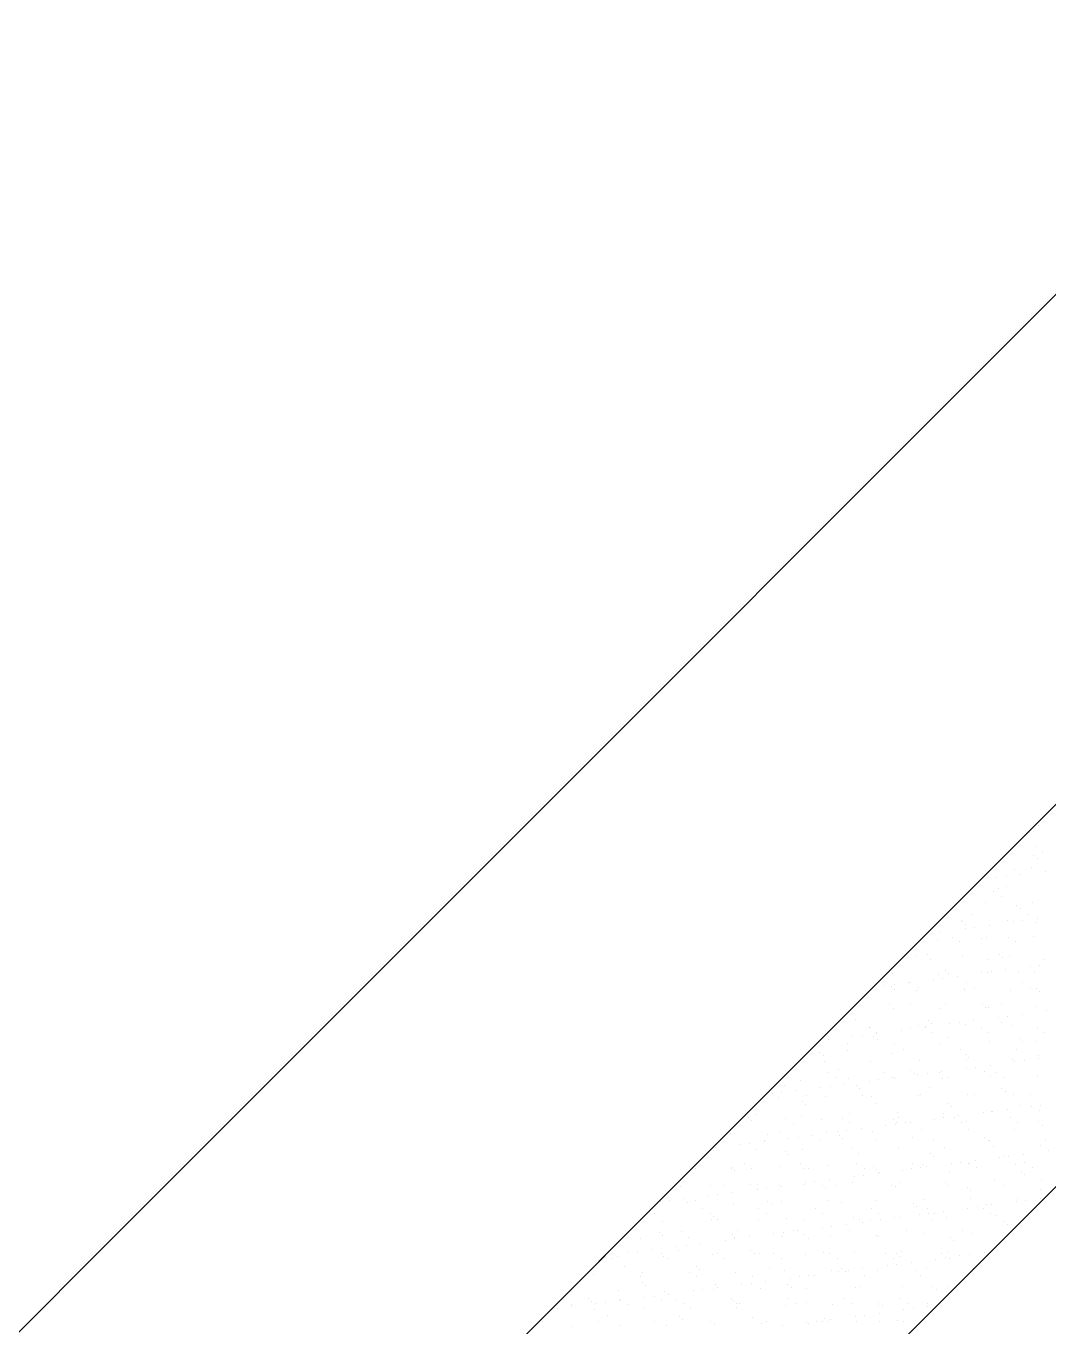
# Model space of a CAD drawing. Header units: millimetres. Extents: x 89805 to 1757503, y 48266 to 267832.
# Drawn here: x 951972 to 952539, y 126943 to 127664 of the extents above; entities that cross this region are included whole.
import ezdxf

# ---------------------------------------------------------------- set-up
doc = ezdxf.new("R2010")
doc.units = ezdxf.units.MM
doc.header["$LTSCALE"] = 1000
doc.layers.add('WALL', color=111, linetype='Continuous')

msp = doc.modelspace()

# ---------------------------------------------------------------- linework, layer by layer
at = {"color": 8, "ltscale": 0.7}
for p, q in [((952533.46, 127220.84), (952533.46, 127220.84)), ((952528.89, 127216.75), (952528.89, 127216.75)), ((952531.84, 127209.03), (952531.84, 127209.03)), ((952536.06, 127206.34), (952536.06, 127206.34)), ((952531.1, 127204.12), (952531.1, 127204.12)), ((952532.94, 127202.43), (952532.94, 127202.43)), ((952510.56, 127191.93), (952510.56, 127191.93)), ((952515.77, 127192.61), (952515.77, 127192.61)), ((952520.1, 127196.62), (952520.1, 127196.62)), ((952523.9, 127193.68), (952523.9, 127193.68)), ((952529.52, 127197.48), (952529.52, 127197.48)), ((952537.48, 127195.47), (952537.48, 127195.47)), ((952508.78, 127183.93), (952508.78, 127183.93)), ((952511.58, 127185.68), (952511.58, 127185.68)), ((952516.03, 127187.13), (952516.03, 127187.13)), ((952503.97, 127177.88), (952503.97, 127177.88)), ((952513, 127181.25), (952513, 127181.25)), ((952521.53, 127176.56), (952521.53, 127176.56)), ((952530.15, 127178.21), (952530.15, 127178.21)), ((952497.03, 127171.52), (952497.03, 127171.52)), ((952523.38, 127174.87), (952523.38, 127174.87)), ((952528.18, 127171.57), (952528.18, 127171.57)), ((952491.08, 127167.99), (952491.08, 127167.99)), ((952491.47, 127167.78), (952491.47, 127167.78)), ((952492.86, 127163.71), (952492.86, 127163.71)), ((952493.31, 127166.09), (952493.31, 127166.09)), ((952498.07, 127164.39), (952498.07, 127164.39)), ((952506.2, 127165.46), (952506.2, 127165.46)), ((952516.66, 127167.86), (952516.66, 127167.86)), ((952519.78, 127167.25), (952519.78, 127167.25)), ((952524.99, 127167.94), (952524.99, 127167.94)), ((952532.08, 127166.9), (952532.08, 127166.9)), ((952533.12, 127169.01), (952533.12, 127169.01)), ((952477.59, 127157.64), (952477.59, 127157.64)), ((952479.28, 127161.92), (952479.28, 127161.92)), ((952485.71, 127158.83), (952485.71, 127158.83)), ((952489.93, 127156.15), (952489.93, 127156.15)), ((952502.01, 127158.12), (952502.01, 127158.12)), ((952504.6, 127158.61), (952504.6, 127158.61)), ((952516.85, 127158.89), (952516.85, 127158.89)), ((952521.07, 127156.21), (952521.07, 127156.21)), ((952530.78, 127158.94), (952530.78, 127158.94)), ((952465.53, 127148.38), (952465.53, 127148.38)), ((952471.95, 127149.34), (952471.95, 127149.34)), ((952491.71, 127148.72), (952491.71, 127148.72)), ((952511.97, 127149), (952511.97, 127149)), ((952517.29, 127148.59), (952517.29, 127148.59)), ((952473.97, 127146.42), (952473.97, 127146.42)), ((952505.11, 127146.48), (952505.11, 127146.48)), ((952513.81, 127147.31), (952513.81, 127147.31)), ((952515.42, 127140.79), (952515.42, 127140.79)), ((952529, 127142.57), (952529, 127142.57)), ((952534.21, 127143.26), (952534.21, 127143.26)), ((952536.25, 127146.53), (952536.25, 127146.53)), ((952452.64, 127138.49), (952452.64, 127138.49)), ((952461.58, 127133.7), (952461.58, 127133.7)), ((952462.65, 127133.74), (952462.65, 127133.74)), ((952475.17, 127135.49), (952475.17, 127135.49)), ((952478.22, 127138.37), (952478.22, 127138.37)), ((952480.37, 127136.17), (952480.37, 127136.17)), ((952481.91, 127140.22), (952481.91, 127140.22)), ((952483.75, 127138.53), (952483.75, 127138.53)), ((952488.5, 127137.24), (952488.5, 127137.24)), ((952493.79, 127133.79), (952493.79, 127133.79)), ((952502.08, 127139.03), (952502.08, 127139.03)), ((952505.23, 127139.34), (952505.23, 127139.34)), ((952507.29, 127139.71), (952507.29, 127139.71)), ((952522.51, 127139.34), (952522.51, 127139.34)), ((952524.93, 127133.85), (952524.93, 127133.85)), ((952531.41, 127139.68), (952531.41, 127139.68)), ((952439.15, 127128.14), (952439.15, 127128.14)), ((952448.25, 127131.94), (952448.25, 127131.94)), ((952451.84, 127131.45), (952451.84, 127131.45)), ((952453.45, 127132.63), (952453.45, 127132.63)), ((952453.69, 127129.76), (952453.69, 127129.76)), ((952466.16, 127129.11), (952466.16, 127129.11)), ((952466.87, 127131.05), (952466.87, 127131.05)), ((952492.34, 127129.45), (952492.34, 127129.45)), ((952492.45, 127130.56), (952492.45, 127130.56)), ((952498.01, 127131.11), (952498.01, 127131.11)), ((952517.92, 127129.33), (952517.92, 127129.33)), ((952529.15, 127131.16), (952529.15, 127131.16)), ((952532.46, 127130.22), (952532.46, 127130.22)), ((952534.31, 127128.53), (952534.31, 127128.53)), ((952450.9, 127121.32), (952450.9, 127121.32)), ((952453.27, 127119.22), (952453.27, 127119.22)), ((952462.39, 127121.79), (952462.39, 127121.79)), ((952478.85, 127119.1), (952478.85, 127119.1)), ((952482.05, 127121.38), (952482.05, 127121.38)), ((952502.4, 127121.44), (952502.4, 127121.44)), ((952504.25, 127119.75), (952504.25, 127119.75)), ((952505.86, 127120.07), (952505.86, 127120.07)), ((952513.19, 127121.44), (952513.19, 127121.44)), ((952532.04, 127120.41), (952532.04, 127120.41)), ((952432.33, 127113.01), (952432.33, 127113.01)), ((952472.34, 127112.67), (952472.34, 127112.67)), ((952497.72, 127112.56), (952497.72, 127112.56)), ((952511.3, 127114.35), (952511.3, 127114.35)), ((952512.95, 127111.78), (952512.95, 127111.78)), ((952516.51, 127115.04), (952516.51, 127115.04)), ((952524.64, 127116.11), (952524.64, 127116.11)), ((952538.22, 127117.9), (952538.22, 127117.9)), ((952435.76, 127104.41), (952435.76, 127104.41)), ((952439.58, 127108.64), (952439.58, 127108.64)), ((952439.78, 127108.87), (952439.78, 127108.87)), ((952443.8, 127105.95), (952443.8, 127105.95)), ((952443.89, 127105.48), (952443.89, 127105.48)), ((952457.47, 127107.26), (952457.47, 127107.26)), ((952462.67, 127107.95), (952462.67, 127107.95)), ((952466.79, 127109.85), (952466.79, 127109.85)), ((952470.72, 127108.7), (952470.72, 127108.7)), ((952470.8, 127109.02), (952470.8, 127109.02)), ((952474.18, 127110.98), (952474.18, 127110.98)), ((952474.94, 127106.01), (952474.94, 127106.01)), ((952484.39, 127110.81), (952484.39, 127110.81)), ((952489.59, 127111.49), (952489.59, 127111.49)), ((952492.97, 127110.18), (952492.97, 127110.18)), ((952501.87, 127108.75), (952501.87, 127108.75)), ((952506.08, 127106.07), (952506.08, 127106.07)), ((952518.55, 127110.06), (952518.55, 127110.06)), ((952533.01, 127108.81), (952533.01, 127108.81)), ((952537.22, 127106.12), (952537.22, 127106.12)), ((952416.97, 127101.93), (952416.97, 127101.93)), ((952427.73, 127099.62), (952427.73, 127099.62)), ((952430.55, 127103.72), (952430.55, 127103.72)), ((952442.28, 127103.89), (952442.28, 127103.89)), ((952444.12, 127102.2), (952444.12, 127102.2)), ((952453.9, 127099.95), (952453.9, 127099.95)), ((952479.48, 127099.83), (952479.48, 127099.83)), ((952482.88, 127103), (952482.88, 127103)), ((952506.49, 127100.8), (952506.49, 127100.8)), ((952522.9, 127102.66), (952522.9, 127102.66)), ((952524.74, 127100.97), (952524.74, 127100.97)), ((952532.67, 127101.14), (952532.67, 127101.14)), ((952412.22, 127095.11), (952412.22, 127095.11)), ((952414.06, 127093.42), (952414.06, 127093.42)), ((952427.84, 127096.23), (952427.84, 127096.23)), ((952452.82, 127094.23), (952452.82, 127094.23)), ((952458.98, 127096.28), (952458.98, 127096.28)), ((952467.42, 127090.58), (952467.42, 127090.58)), ((952490.12, 127096.34), (952490.12, 127096.34)), ((952492.84, 127093.88), (952492.84, 127093.88)), ((952493.6, 127090.91), (952493.6, 127090.91)), ((952494.68, 127092.2), (952494.68, 127092.2)), ((952519.18, 127090.79), (952519.18, 127090.79)), ((952521.26, 127096.39), (952521.26, 127096.39)), ((952525.73, 127090.36), (952525.73, 127090.36)), ((952533.44, 127093), (952533.44, 127093)), ((952533.86, 127091.43), (952533.86, 127091.43)), ((952414.83, 127089.73), (952414.83, 127089.73)), ((952416.52, 127083.54), (952416.52, 127083.54)), ((952422.76, 127085.45), (952422.76, 127085.45)), ((952440.41, 127089.61), (952440.41, 127089.61)), ((952447.66, 127083.6), (952447.66, 127083.6)), ((952462.78, 127085.11), (952462.78, 127085.11)), ((952464.62, 127083.42), (952464.62, 127083.42)), ((952471.89, 127083.27), (952471.89, 127083.27)), ((952478.8, 127083.66), (952478.8, 127083.66)), ((952480.02, 127084.34), (952480.02, 127084.34)), ((952493.61, 127086.13), (952493.61, 127086.13)), ((952498.81, 127086.82), (952498.81, 127086.82)), ((952503.38, 127084.22), (952503.38, 127084.22)), ((952506.94, 127087.89), (952506.94, 127087.89)), ((952509.94, 127083.71), (952509.94, 127083.71)), ((952520.52, 127089.67), (952520.52, 127089.67)), ((952392.7, 127076.67), (952392.7, 127076.67)), ((952401.35, 127079.38), (952401.35, 127079.38)), ((952412.85, 127075.5), (952412.85, 127075.5)), ((952418.06, 127076.18), (952418.06, 127076.18)), ((952420.73, 127080.86), (952420.73, 127080.86)), ((952426.19, 127077.25), (952426.19, 127077.25)), ((952428.36, 127080.35), (952428.36, 127080.35)), ((952432.71, 127076.33), (952432.71, 127076.33)), ((952439.77, 127079.04), (952439.77, 127079.04)), ((952444.98, 127079.73), (952444.98, 127079.73)), ((952451.88, 127080.91), (952451.88, 127080.91)), ((952453.11, 127080.8), (952453.11, 127080.8)), ((952454.53, 127080.69), (952454.53, 127080.69)), ((952466.69, 127082.59), (952466.69, 127082.59)), ((952480.11, 127080.56), (952480.11, 127080.56)), ((952483.02, 127080.97), (952483.02, 127080.97)), ((952507.12, 127081.54), (952507.12, 127081.54)), ((952514.16, 127081.03), (952514.16, 127081.03)), ((952533.3, 127081.87), (952533.3, 127081.87)), ((952385.94, 127071.96), (952385.94, 127071.96)), ((952389.29, 127070.13), (952389.29, 127070.13)), ((952391.14, 127072.64), (952391.14, 127072.64)), ((952399.27, 127073.71), (952399.27, 127073.71)), ((952404.77, 127071.13), (952404.77, 127071.13)), ((952415.46, 127070.46), (952415.46, 127070.46)), ((952434.56, 127074.64), (952434.56, 127074.64)), ((952435.92, 127071.18), (952435.92, 127071.18)), ((952441.04, 127070.34), (952441.04, 127070.34)), ((952467.06, 127071.24), (952467.06, 127071.24)), ((952468.05, 127071.31), (952468.05, 127071.31)), ((952473.32, 127075.45), (952473.32, 127075.45)), ((952494.23, 127071.64), (952494.23, 127071.64)), ((952498.2, 127071.3), (952498.2, 127071.3)), ((952513.33, 127075.1), (952513.33, 127075.1)), ((952515.18, 127073.41), (952515.18, 127073.41)), ((952519.81, 127071.52), (952519.81, 127071.52)), ((952529.34, 127071.35), (952529.34, 127071.35)), ((952402.65, 127067.55), (952402.65, 127067.55)), ((952404.5, 127065.86), (952404.5, 127065.86)), ((952428.99, 127061.08), (952428.99, 127061.08)), ((952443.26, 127066.67), (952443.26, 127066.67)), ((952455.16, 127061.42), (952455.16, 127061.42)), ((952480.74, 127061.3), (952480.74, 127061.3)), ((952483.27, 127066.33), (952483.27, 127066.33)), ((952485.12, 127064.64), (952485.12, 127064.64)), ((952502.83, 127061.45), (952502.83, 127061.45)), ((952507.75, 127062.27), (952507.75, 127062.27)), ((952508.03, 127062.14), (952508.03, 127062.14)), ((952516.16, 127063.21), (952516.16, 127063.21)), ((952523.88, 127065.44), (952523.88, 127065.44)), ((952529.74, 127065), (952529.74, 127065)), ((952533.93, 127062.6), (952533.93, 127062.6)), ((952534.95, 127065.68), (952534.95, 127065.68)), ((952366.53, 127055.7), (952366.53, 127055.7)), ((952372.59, 127058.78), (952372.59, 127058.78)), ((952374.44, 127057.09), (952374.44, 127057.09)), ((952376.4, 127060.23), (952376.4, 127060.23)), ((952393.45, 127058.44), (952393.45, 127058.44)), ((952397.67, 127055.76), (952397.67, 127055.76)), ((952401.98, 127060.11), (952401.98, 127060.11)), ((952413.2, 127057.89), (952413.2, 127057.89)), ((952424.59, 127058.5), (952424.59, 127058.5)), ((952428.81, 127055.81), (952428.81, 127055.81)), ((952448.99, 127054.37), (952448.99, 127054.37)), ((952453.21, 127057.55), (952453.21, 127057.55)), ((952454.2, 127055.05), (952454.2, 127055.05)), ((952455.05, 127055.86), (952455.05, 127055.86)), ((952455.74, 127058.56), (952455.74, 127058.56)), ((952459.95, 127055.87), (952459.95, 127055.87)), ((952462.33, 127056.12), (952462.33, 127056.12)), ((952475.91, 127057.91), (952475.91, 127057.91)), ((952481.11, 127058.59), (952481.11, 127058.59)), ((952486.88, 127058.61), (952486.88, 127058.61)), ((952489.24, 127059.66), (952489.24, 127059.66)), ((952491.09, 127055.93), (952491.09, 127055.93)), ((952493.82, 127056.67), (952493.82, 127056.67)), ((952518.02, 127058.67), (952518.02, 127058.67)), ((952522.24, 127055.98), (952522.24, 127055.98)), ((952533.83, 127056.32), (952533.83, 127056.32)), ((952535.67, 127054.63), (952535.67, 127054.63)), ((952362.91, 127049.88), (952362.91, 127049.88)), ((952383.14, 127049.12), (952383.14, 127049.12)), ((952389.92, 127050.86), (952389.92, 127050.86)), ((952395.16, 127047.28), (952395.16, 127047.28)), ((952400.36, 127047.96), (952400.36, 127047.96)), ((952408.49, 127049.03), (952408.49, 127049.03)), ((952416.09, 127051.19), (952416.09, 127051.19)), ((952422.07, 127050.82), (952422.07, 127050.82)), ((952423.15, 127048.77), (952423.15, 127048.77)), ((952424.99, 127047.08), (952424.99, 127047.08)), ((952427.28, 127051.51), (952427.28, 127051.51)), ((952435.41, 127052.58), (952435.41, 127052.58)), ((952441.67, 127051.07), (952441.67, 127051.07)), ((952463.75, 127047.89), (952463.75, 127047.89)), ((952468.68, 127052.04), (952468.68, 127052.04)), ((952494.86, 127052.38), (952494.86, 127052.38)), ((952503.77, 127047.54), (952503.77, 127047.54)), ((952520.44, 127052.25), (952520.44, 127052.25)), ((952353.07, 127040.34), (952353.07, 127040.34)), ((952354.65, 127041.95), (952354.65, 127041.95)), ((952368.24, 127043.73), (952368.24, 127043.73)), ((952373.44, 127044.42), (952373.44, 127044.42)), ((952377.03, 127040.97), (952377.03, 127040.97)), ((952381.57, 127045.49), (952381.57, 127045.49)), ((952381.71, 127046.03), (952381.71, 127046.03)), ((952393.09, 127040), (952393.09, 127040)), ((952402.61, 127040.84), (952402.61, 127040.84)), ((952412.85, 127046.09), (952412.85, 127046.09)), ((952429.62, 127041.82), (952429.62, 127041.82)), ((952443.99, 127046.14), (952443.99, 127046.14)), ((952455.79, 127042.15), (952455.79, 127042.15)), ((952475.13, 127046.2), (952475.13, 127046.2)), ((952481.37, 127042.03), (952481.37, 127042.03)), ((952505.61, 127045.86), (952505.61, 127045.86)), ((952506.27, 127046.26), (952506.27, 127046.26)), ((952508.38, 127043), (952508.38, 127043)), ((952534.56, 127043.33), (952534.56, 127043.33)), ((952537.42, 127046.31), (952537.42, 127046.31)), ((952538.96, 127040.32), (952538.96, 127040.32)), ((952370.39, 127033.35), (952370.39, 127033.35)), ((952394.93, 127038.31), (952394.93, 127038.31)), ((952401.53, 127033.4), (952401.53, 127033.4)), ((952432.67, 127033.46), (952432.67, 127033.46)), ((952433.69, 127039.11), (952433.69, 127039.11)), ((952463.81, 127033.52), (952463.81, 127033.52)), ((952469.31, 127032.77), (952469.31, 127032.77)), ((952473.71, 127038.77), (952473.71, 127038.77)), ((952475.55, 127037.08), (952475.55, 127037.08)), ((952485.13, 127033.23), (952485.13, 127033.23)), ((952490.33, 127033.92), (952490.33, 127033.92)), ((952494.95, 127033.57), (952494.95, 127033.57)), ((952495.49, 127033.11), (952495.49, 127033.11)), ((952498.46, 127034.99), (952498.46, 127034.99)), ((952512.05, 127036.77), (952512.05, 127036.77)), ((952514.31, 127037.88), (952514.31, 127037.88)), ((952517.25, 127037.46), (952517.25, 127037.46)), ((952521.07, 127032.98), (952521.07, 127032.98)), ((952525.38, 127038.53), (952525.38, 127038.53)), ((952526.09, 127033.63), (952526.09, 127033.63)), ((952343.46, 127030.6), (952343.46, 127030.6)), ((952363.03, 127031.22), (952363.03, 127031.22)), ((952363.54, 127030.62), (952363.54, 127030.62)), ((952364.87, 127029.53), (952364.87, 127029.53)), ((952374.6, 127030.66), (952374.6, 127030.66)), ((952390.55, 127031.59), (952390.55, 127031.59)), ((952403.63, 127030.33), (952403.63, 127030.33)), ((952405.75, 127030.72), (952405.75, 127030.72)), ((952416.72, 127031.92), (952416.72, 127031.92)), ((952431.29, 127026.14), (952431.29, 127026.14)), ((952436.5, 127026.83), (952436.5, 127026.83)), ((952436.89, 127030.77), (952436.89, 127030.77)), ((952442.3, 127031.8), (952442.3, 127031.8)), ((952443.65, 127029.99), (952443.65, 127029.99)), ((952444.63, 127027.9), (952444.63, 127027.9)), ((952445.49, 127028.3), (952445.49, 127028.3)), ((952458.21, 127029.69), (952458.21, 127029.69)), ((952463.42, 127030.37), (952463.42, 127030.37)), ((952468.03, 127030.83), (952468.03, 127030.83)), ((952471.55, 127031.44), (952471.55, 127031.44)), ((952484.25, 127029.11), (952484.25, 127029.11)), ((952499.17, 127030.89), (952499.17, 127030.89)), ((952524.27, 127028.76), (952524.27, 127028.76)), ((952526.11, 127027.07), (952526.11, 127027.07)), ((952530.31, 127030.94), (952530.31, 127030.94)), ((952334.81, 127020.75), (952334.81, 127020.75)), ((952351.48, 127021.36), (952351.48, 127021.36)), ((952358.64, 127020.93), (952358.64, 127020.93)), ((952373.57, 127021.56), (952373.57, 127021.56)), ((952377.46, 127019.06), (952377.46, 127019.06)), ((952377.66, 127021.7), (952377.66, 127021.7)), ((952382.66, 127019.74), (952382.66, 127019.74)), ((952389.79, 127020.99), (952389.79, 127020.99)), ((952390.79, 127020.81), (952390.79, 127020.81)), ((952403.24, 127021.57), (952403.24, 127021.57)), ((952404.38, 127022.6), (952404.38, 127022.6)), ((952409.58, 127023.29), (952409.58, 127023.29)), ((952413.58, 127021.21), (952413.58, 127021.21)), ((952415.43, 127019.53), (952415.43, 127019.53)), ((952417.71, 127024.36), (952417.71, 127024.36)), ((952420.93, 127021.05), (952420.93, 127021.05)), ((952430.25, 127022.55), (952430.25, 127022.55)), ((952452.07, 127021.1), (952452.07, 127021.1)), ((952454.19, 127020.33), (952454.19, 127020.33)), ((952456.42, 127022.88), (952456.42, 127022.88)), ((952482, 127022.76), (952482, 127022.76)), ((952483.21, 127021.16), (952483.21, 127021.16)), ((952494.2, 127019.99), (952494.2, 127019.99)), ((952496.05, 127018.3), (952496.05, 127018.3)), ((952509.01, 127023.73), (952509.01, 127023.73)), ((952514.35, 127021.22), (952514.35, 127021.22)), ((952534.81, 127019.1), (952534.81, 127019.1)), ((952535.19, 127024.07), (952535.19, 127024.07)), ((952323.62, 127011.97), (952323.62, 127011.97)), ((952328.83, 127012.65), (952328.83, 127012.65)), ((952336.96, 127013.72), (952336.96, 127013.72)), ((952338.59, 127011.47), (952338.59, 127011.47)), ((952343.51, 127012.78), (952343.51, 127012.78)), ((952350.54, 127015.51), (952350.54, 127015.51)), ((952355.74, 127016.2), (952355.74, 127016.2)), ((952363.87, 127017.27), (952363.87, 127017.27)), ((952364.17, 127011.35), (952364.17, 127011.35)), ((952383.52, 127012.44), (952383.52, 127012.44)), ((952385.37, 127010.75), (952385.37, 127010.75)), ((952391.18, 127012.32), (952391.18, 127012.32)), ((952417.35, 127012.66), (952417.35, 127012.66)), ((952424.13, 127011.55), (952424.13, 127011.55)), ((952442.93, 127012.53), (952442.93, 127012.53)), ((952464.14, 127011.21), (952464.14, 127011.21)), ((952469.94, 127013.51), (952469.94, 127013.51)), ((952496.12, 127013.84), (952496.12, 127013.84)), ((952521.27, 127012.1), (952521.27, 127012.1)), ((952521.7, 127013.72), (952521.7, 127013.72)), ((952526.47, 127012.78), (952526.47, 127012.78)), ((952534.6, 127013.85), (952534.6, 127013.85)), ((952320.4, 127005.51), (952320.4, 127005.51)), ((952347.32, 127008.25), (952347.32, 127008.25)), ((952351.54, 127005.56), (952351.54, 127005.56)), ((952353.46, 127003.66), (952353.46, 127003.66)), ((952378.46, 127008.31), (952378.46, 127008.31)), ((952382.68, 127005.62), (952382.68, 127005.62)), ((952409.61, 127008.36), (952409.61, 127008.36)), ((952413.82, 127005.68), (952413.82, 127005.68)), ((952440.75, 127008.42), (952440.75, 127008.42)), ((952444.96, 127005.73), (952444.96, 127005.73)), ((952457.05, 127003.61), (952457.05, 127003.61)), ((952465.99, 127009.52), (952465.99, 127009.52)), ((952467.43, 127005.01), (952467.43, 127005.01)), ((952471.89, 127008.48), (952471.89, 127008.48)), ((952472.64, 127005.69), (952472.64, 127005.69)), ((952476.11, 127005.79), (952476.11, 127005.79)), ((952480.77, 127006.77), (952480.77, 127006.77)), ((952482.63, 127003.49), (952482.63, 127003.49)), ((952494.35, 127008.55), (952494.35, 127008.55)), ((952499.55, 127009.24), (952499.55, 127009.24)), ((952503.03, 127008.53), (952503.03, 127008.53)), ((952504.75, 127010.33), (952504.75, 127010.33)), ((952507.25, 127005.85), (952507.25, 127005.85)), ((952507.68, 127010.31), (952507.68, 127010.31)), ((952509.64, 127004.46), (952509.64, 127004.46)), ((952325.1, 127001.12), (952325.1, 127001.12)), ((952352.11, 127002.1), (952352.11, 127002.1)), ((952355.31, 127001.97), (952355.31, 127001.97)), ((952378.29, 127002.43), (952378.29, 127002.43)), ((952394.07, 127002.78), (952394.07, 127002.78)), ((952400.01, 126996.13), (952400.01, 126996.13)), ((952403.87, 127002.31), (952403.87, 127002.31)), ((952413.6, 126997.92), (952413.6, 126997.92)), ((952418.8, 126998.61), (952418.8, 126998.61)), ((952426.93, 126999.68), (952426.93, 126999.68)), ((952430.88, 127003.28), (952430.88, 127003.28)), ((952434.08, 127002.43), (952434.08, 127002.43)), ((952435.92, 127000.74), (952435.92, 127000.74)), ((952440.51, 127001.47), (952440.51, 127001.47)), ((952445.72, 127002.15), (952445.72, 127002.15)), ((952453.85, 127003.22), (952453.85, 127003.22)), ((952474.69, 127001.55), (952474.69, 127001.55)), ((952514.7, 127001.2), (952514.7, 127001.2)), ((952516.54, 126999.52), (952516.54, 126999.52)), ((952313.04, 126991.87), (952313.04, 126991.87)), ((952323.4, 126994.88), (952323.4, 126994.88)), ((952325.24, 126993.2), (952325.24, 126993.2)), ((952335.58, 126995.83), (952335.58, 126995.83)), ((952339.22, 126992.2), (952339.22, 126992.2)), ((952346.18, 126989.05), (952346.18, 126989.05)), ((952359.76, 126990.83), (952359.76, 126990.83)), ((952364.01, 126994), (952364.01, 126994)), ((952364.8, 126992.08), (952364.8, 126992.08)), ((952364.96, 126991.52), (952364.96, 126991.52)), ((952366.72, 126995.89), (952366.72, 126995.89)), ((952373.09, 126992.59), (952373.09, 126992.59)), ((952386.68, 126994.38), (952386.68, 126994.38)), ((952391.81, 126993.05), (952391.81, 126993.05)), ((952391.88, 126995.06), (952391.88, 126995.06)), ((952397.86, 126995.95), (952397.86, 126995.95)), ((952404.02, 126993.66), (952404.02, 126993.66)), ((952405.86, 126991.97), (952405.86, 126991.97)), ((952417.98, 126993.39), (952417.98, 126993.39)), ((952429, 126996), (952429, 126996)), ((952443.56, 126993.26), (952443.56, 126993.26)), ((952444.62, 126992.77), (952444.62, 126992.77)), ((952460.14, 126996.06), (952460.14, 126996.06)), ((952470.57, 126994.24), (952470.57, 126994.24)), ((952484.64, 126992.43), (952484.64, 126992.43)), ((952486.48, 126990.74), (952486.48, 126990.74)), ((952491.29, 126996.12), (952491.29, 126996.12)), ((952496.75, 126994.57), (952496.75, 126994.57)), ((952295.18, 126984.42), (952295.18, 126984.42)), ((952300.15, 126981.98), (952300.15, 126981.98)), ((952305.92, 126983.75), (952305.92, 126983.75)), ((952311.13, 126984.43), (952311.13, 126984.43)), ((952319.26, 126985.5), (952319.26, 126985.5)), ((952324.26, 126983.15), (952324.26, 126983.15)), ((952325.73, 126981.85), (952325.73, 126981.85)), ((952332.84, 126987.29), (952332.84, 126987.29)), ((952333.94, 126985.22), (952333.94, 126985.22)), ((952338.05, 126987.98), (952338.05, 126987.98)), ((952352.74, 126982.83), (952352.74, 126982.83)), ((952355.4, 126983.21), (952355.4, 126983.21)), ((952373.96, 126984.88), (952373.96, 126984.88)), ((952375.8, 126983.19), (952375.8, 126983.19)), ((952378.92, 126983.16), (952378.92, 126983.16)), ((952386.54, 126983.26), (952386.54, 126983.26)), ((952404.5, 126983.04), (952404.5, 126983.04)), ((952414.56, 126984), (952414.56, 126984)), ((952417.68, 126983.32), (952417.68, 126983.32)), ((952431.51, 126984.01), (952431.51, 126984.01)), ((952448.82, 126983.38), (952448.82, 126983.38)), ((952454.58, 126983.65), (952454.58, 126983.65)), ((952456.42, 126981.96), (952456.42, 126981.96)), ((952457.68, 126984.34), (952457.68, 126984.34)), ((952479.96, 126983.43), (952479.96, 126983.43)), ((952483.26, 126984.22), (952483.26, 126984.22)), ((952489.99, 126982.09), (952489.99, 126982.09)), ((952495.18, 126982.77), (952495.18, 126982.77)), ((952503.57, 126983.88), (952503.57, 126983.88)), ((952297.33, 126980.41), (952297.33, 126980.41)), ((952303.88, 126976.45), (952303.88, 126976.45)), ((952328.47, 126980.47), (952328.47, 126980.47)), ((952343.9, 126976.1), (952343.9, 126976.1)), ((952359.62, 126980.52), (952359.62, 126980.52)), ((952384.5, 126975.22), (952384.5, 126975.22)), ((952390.76, 126980.58), (952390.76, 126980.58)), ((952421.9, 126980.63), (952421.9, 126980.63)), ((952424.52, 126974.87), (952424.52, 126974.87)), ((952436.15, 126975), (952436.15, 126975)), ((952449.73, 126976.79), (952449.73, 126976.79)), ((952453.04, 126980.69), (952453.04, 126980.69)), ((952454.94, 126977.47), (952454.94, 126977.47)), ((952463.07, 126978.54), (952463.07, 126978.54)), ((952471.2, 126974.97), (952471.2, 126974.97)), ((952476.65, 126980.33), (952476.65, 126980.33)), ((952481.86, 126981.02), (952481.86, 126981.02)), ((952484.18, 126980.75), (952484.18, 126980.75)), ((952497.38, 126975.3), (952497.38, 126975.3)), ((952281.37, 126970.68), (952281.37, 126970.68)), ((952286.66, 126971.63), (952286.66, 126971.63)), ((952312.51, 126970.74), (952312.51, 126970.74)), ((952313.67, 126972.6), (952313.67, 126972.6)), ((952313.84, 126967.33), (952313.84, 126967.33)), ((952339.85, 126972.93), (952339.85, 126972.93)), ((952343.66, 126970.79), (952343.66, 126970.79)), ((952345.74, 126974.41), (952345.74, 126974.41)), ((952365.43, 126972.81), (952365.43, 126972.81)), ((952374.8, 126970.85), (952374.8, 126970.85)), ((952382.31, 126967.91), (952382.31, 126967.91)), ((952392.44, 126973.78), (952392.44, 126973.78)), ((952395.9, 126969.7), (952395.9, 126969.7)), ((952401.1, 126970.39), (952401.1, 126970.39)), ((952405.94, 126970.91), (952405.94, 126970.91)), ((952409.23, 126971.46), (952409.23, 126971.46)), ((952418.61, 126974.12), (952418.61, 126974.12)), ((952422.82, 126973.24), (952422.82, 126973.24)), ((952426.36, 126973.19), (952426.36, 126973.19)), ((952428.02, 126973.93), (952428.02, 126973.93)), ((952437.08, 126970.96), (952437.08, 126970.96)), ((952444.19, 126974), (952444.19, 126974)), ((952465.12, 126973.99), (952465.12, 126973.99)), ((952468.22, 126971.02), (952468.22, 126971.02)), ((952274.6, 126962.37), (952274.6, 126962.37)), ((952300.78, 126962.71), (952300.78, 126962.71)), ((952315.68, 126965.64), (952315.68, 126965.64)), ((952326.36, 126962.59), (952326.36, 126962.59)), ((952328.48, 126960.82), (952328.48, 126960.82)), ((952342.06, 126962.61), (952342.06, 126962.61)), ((952347.27, 126963.3), (952347.27, 126963.3)), ((952353.37, 126963.56), (952353.37, 126963.56)), ((952354.44, 126966.44), (952354.44, 126966.44)), ((952355.4, 126964.37), (952355.4, 126964.37)), ((952368.98, 126966.16), (952368.98, 126966.16)), ((952374.18, 126966.84), (952374.18, 126966.84)), ((952379.55, 126963.89), (952379.55, 126963.89)), ((952394.46, 126966.1), (952394.46, 126966.1)), ((952396.3, 126964.41), (952396.3, 126964.41)), ((952405.13, 126963.77), (952405.13, 126963.77)), ((952432.14, 126964.74), (952432.14, 126964.74)), ((952435.06, 126965.21), (952435.06, 126965.21)), ((952458.31, 126965.08), (952458.31, 126965.08)), ((952475.07, 126964.87), (952475.07, 126964.87)), ((952476.92, 126963.18), (952476.92, 126963.18)), ((952483.89, 126964.95), (952483.89, 126964.95)), ((952270.05, 126958), (952270.05, 126958)), ((952274.27, 126955.31), (952274.27, 126955.31)), ((952274.64, 126953.74), (952274.64, 126953.74)), ((952283.77, 126958.55), (952283.77, 126958.55)), ((952285.62, 126956.86), (952285.62, 126956.86)), ((952288.23, 126955.53), (952288.23, 126955.53)), ((952293.43, 126956.21), (952293.43, 126956.21)), ((952301.19, 126958.05), (952301.19, 126958.05)), ((952301.56, 126957.28), (952301.56, 126957.28)), ((952305.41, 126955.37), (952305.41, 126955.37)), ((952314.3, 126953.33), (952314.3, 126953.33)), ((952315.14, 126959.07), (952315.14, 126959.07)), ((952320.35, 126959.75), (952320.35, 126959.75)), ((952324.38, 126957.66), (952324.38, 126957.66)), ((952332.33, 126958.11), (952332.33, 126958.11)), ((952336.55, 126955.42), (952336.55, 126955.42)), ((952340.48, 126953.67), (952340.48, 126953.67)), ((952363.48, 126958.17), (952363.48, 126958.17)), ((952364.39, 126957.32), (952364.39, 126957.32)), ((952366.06, 126953.54), (952366.06, 126953.54)), ((952366.24, 126955.63), (952366.24, 126955.63)), ((952367.69, 126955.48), (952367.69, 126955.48)), ((952393.07, 126954.52), (952393.07, 126954.52)), ((952394.62, 126958.22), (952394.62, 126958.22)), ((952398.83, 126955.54), (952398.83, 126955.54)), ((952405, 126956.44), (952405, 126956.44)), ((952419.24, 126954.85), (952419.24, 126954.85)), ((952425.76, 126958.28), (952425.76, 126958.28)), ((952429.97, 126955.59), (952429.97, 126955.59)), ((952444.82, 126954.73), (952444.82, 126954.73)), ((952445.01, 126956.09), (952445.01, 126956.09)), ((952446.86, 126954.4), (952446.86, 126954.4)), ((952456.9, 126958.34), (952456.9, 126958.34)), ((952461.12, 126955.65), (952461.12, 126955.65)), ((952471.83, 126955.7), (952471.83, 126955.7)), ((952472.29, 126953.87), (952472.29, 126953.87)), ((952266.51, 126952.67), (952266.51, 126952.67)), ((952287.29, 126952.36), (952287.29, 126952.36)), ((952289.45, 126945.64), (952289.45, 126945.64)), ((952294.32, 126948.89), (952294.32, 126948.89)), ((952320.59, 126945.7), (952320.59, 126945.7)), ((952334.33, 126948.54), (952334.33, 126948.54)), ((952336.18, 126946.86), (952336.18, 126946.86)), ((952351.73, 126945.75), (952351.73, 126945.75)), ((952374.94, 126947.66), (952374.94, 126947.66)), ((952382.87, 126945.81), (952382.87, 126945.81)), ((952410.32, 126945.71), (952410.32, 126945.71)), ((952414.01, 126945.87), (952414.01, 126945.87)), ((952414.95, 126947.32), (952414.95, 126947.32)), ((952416.79, 126945.63), (952416.79, 126945.63)), ((952418.45, 126946.78), (952418.45, 126946.78)), ((952432.04, 126948.57), (952432.04, 126948.57)), ((952437.24, 126949.25), (952437.24, 126949.25)), ((952445.16, 126945.92), (952445.16, 126945.92)), ((952445.37, 126950.32), (952445.37, 126950.32)), ((952455.56, 126946.43), (952455.56, 126946.43)), ((952458.94, 126945.81), (952458.94, 126945.81)), ((952458.95, 126952.11), (952458.95, 126952.11)), ((952464.16, 126952.8), (952464.16, 126952.8)), ((952258.31, 126945.58), (952258.31, 126945.58)), ((952275.23, 126943.11), (952275.23, 126943.11)), ((952301.41, 126943.44), (952301.41, 126943.44)), ((952326.99, 126943.32), (952326.99, 126943.32)), ((952354, 126944.29), (952354, 126944.29)), ((952380.18, 126944.62), (952380.18, 126944.62)), ((952391.53, 126943.23), (952391.53, 126943.23)), ((952405.12, 126945.02), (952405.12, 126945.02)), ((952405.76, 126944.5), (952405.76, 126944.5)), ((952432.77, 126945.47), (952432.77, 126945.47))]:
    msp.add_line(p, q, dxfattribs=at)
at = {"color": 3, "ltscale": 0.7}
msp.add_lwpolyline([(954986.89, 129676.28), (950842.57, 125532.01), (950948.63, 125425.94), (955199.02, 129676.28)], dxfattribs=at)
at = {"layer": 'WALL', "color": 4, "ltscale": 0.7}
for points in [[(950837.02, 125526.46), (954986.89, 129676.28)], [(950837.02, 125526.46), (954986.89, 129676.28)], [(953637.04, 129476.28), (954503.04, 129476.28), (954503.34, 129475.57), (950637.02, 125609.3)]]:
    msp.add_lwpolyline(points, dxfattribs=at)

doc.saveas('drawing.dxf')
